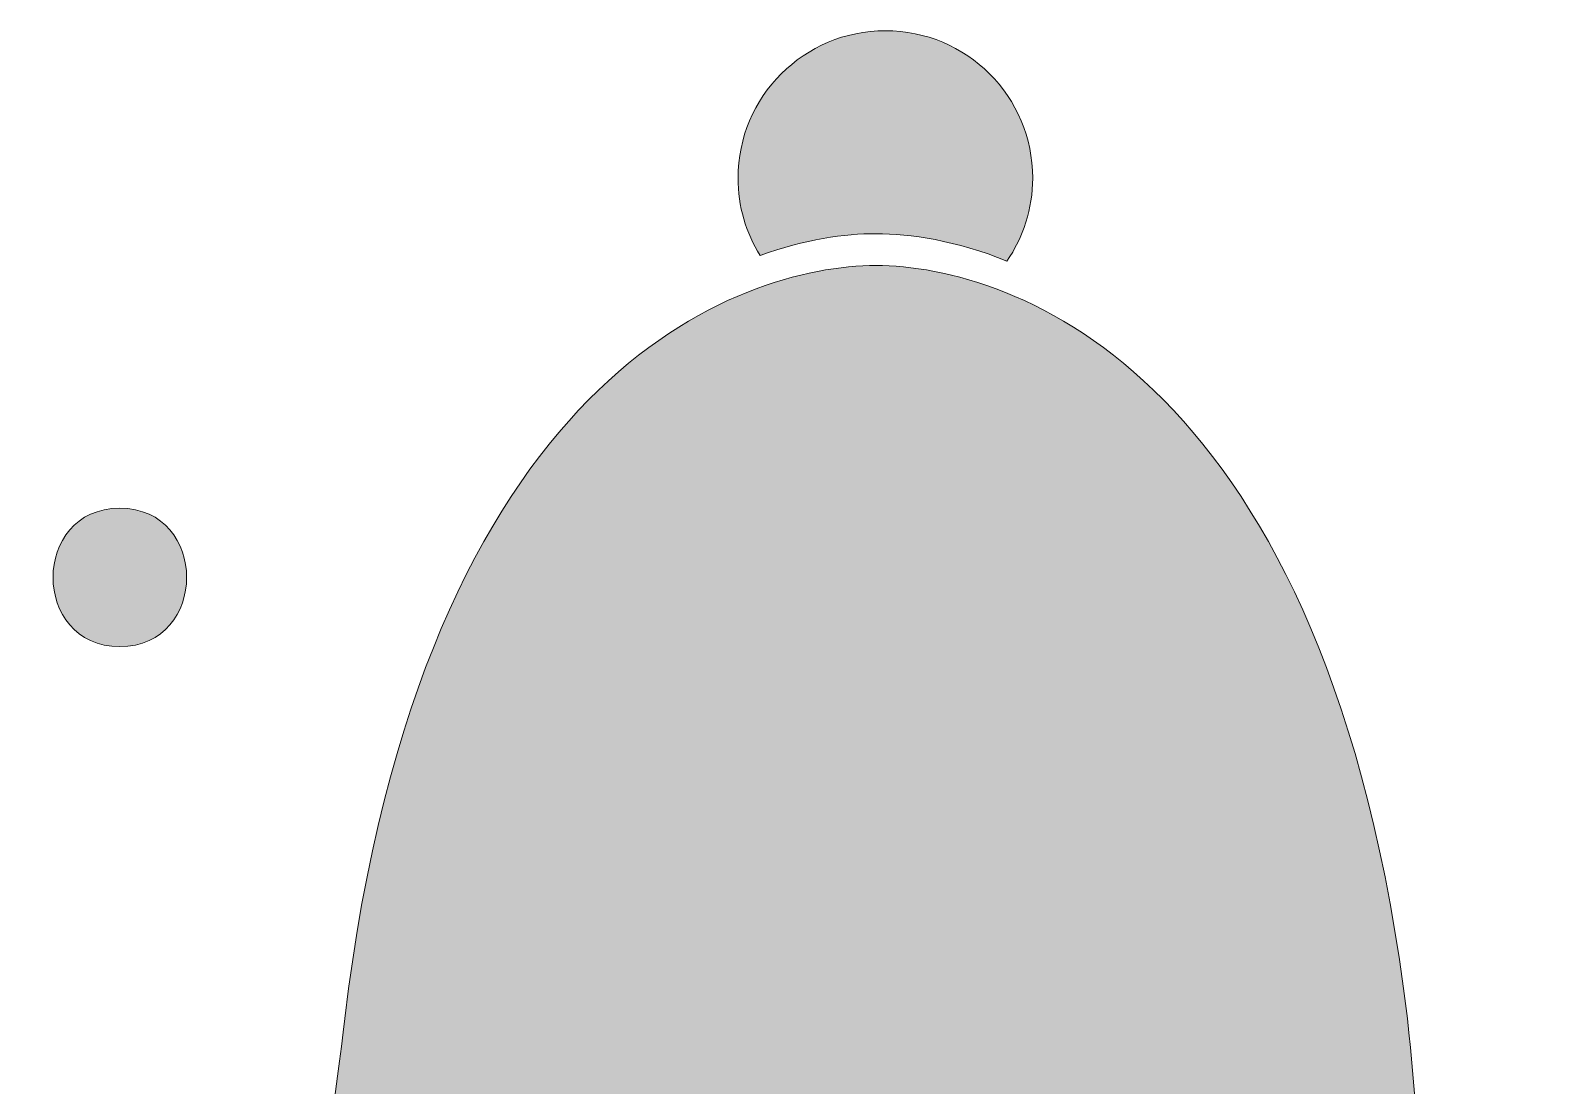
# Model space of a CAD drawing. Header units: inches. Extents: x 83 to 999, y -1033 to -47.
# Drawn here: x 397.3 to 563, y -161.2 to -47.4 of the extents above; entities that cross this region are included whole.
import ezdxf

# ---------------------------------------------------------------- set-up
doc = ezdxf.new("R2010")
doc.units = ezdxf.units.IN
doc.header["$MEASUREMENT"] = 0
doc.layers.add('Layer 1', color=7, linetype='Continuous')

# ---------------------------------------------------------------- blocks, each defined once
blk = doc.blocks.new('block 2')
at = {"layer": 'Layer 1', "true_color": 0x71020c}
h = blk.add_hatch(color=16, dxfattribs=at)
h.dxf.hatch_style = 2
edge = h.paths.add_edge_path()
edge.add_spline(control_points=[(488.58, -69.28), (492.29, -69.28), (497.24, -70.01), (502.72, -72.24), (504.49, -69.69), (505.51, -66.59), (505.51, -63.27), (505.51, -54.48), (498.39, -47.36), (489.6, -47.36), (480.82, -47.36), (473.68, -54.48), (473.68, -63.27), (473.68, -66.32), (474.55, -69.2), (476.07, -71.63), (480.91, -69.88), (485.25, -69.28), (488.58, -69.28)], knot_values=[0, 0, 0, 0, 1, 1, 1, 2, 2, 2, 3, 3, 3, 4, 4, 4, 5, 5, 5, 6, 6, 6, 6], degree=3, periodic=1)
h = blk.add_hatch(color=16, dxfattribs=at)
h.dxf.hatch_style = 2
edge = h.paths.add_edge_path()
edge.add_spline(control_points=[(415.25, -205.4), (436.37, -199.73), (466.4, -197.03), (490.12, -197.03), (512.52, -197.03), (540.55, -199.44), (561.4, -204.49), (562.75, -204.52), (563.04, -204.13), (562.78, -203.58), (546.64, -193.24), (547.95, -170.51), (545.98, -154.02), (537.64, -84.33), (503.23, -72.72), (488.59, -72.72), (473.94, -72.72), (439.54, -84.33), (431.2, -154.02), (429.31, -169.82), (426.42, -193.49), (414.99, -204.05), (414.65, -204.78), (414.67, -205.3), (415.25, -205.4)], knot_values=[0, 0, 0, 0, 1, 1, 1, 2, 2, 2, 3, 3, 3, 4, 4, 4, 5, 5, 5, 6, 6, 6, 7, 7, 7, 8, 8, 8, 8], degree=3, periodic=1)
h = blk.add_hatch(color=16, dxfattribs=at)
h.dxf.hatch_style = 2
edge = h.paths.add_edge_path()
edge.add_spline(control_points=[(406.9, -113.87), (416.52, -113.87), (416.53, -98.93), (406.9, -98.93), (397.29, -98.93), (397.27, -113.87), (406.9, -113.87)], knot_values=[0, 0, 0, 0, 1, 1, 1, 2, 2, 2, 2], degree=3, periodic=1)
at = {"layer": 'Layer 1', "lineweight": 0}
for points, knots in [([(488.58, -69.28), (492.29, -69.28), (497.24, -70.01), (502.72, -72.24), (504.49, -69.69), (505.51, -66.59), (505.51, -63.27), (505.51, -54.48), (498.39, -47.36), (489.6, -47.36), (480.82, -47.36), (473.68, -54.48), (473.68, -63.27), (473.68, -66.32), (474.55, -69.2), (476.07, -71.63), (480.91, -69.88), (485.25, -69.28), (488.58, -69.28)], [0, 0, 0, 0, 1, 1, 1, 2, 2, 2, 3, 3, 3, 4, 4, 4, 5, 5, 5, 6, 6, 6, 6]), ([(415.25, -205.4), (436.37, -199.73), (466.4, -197.03), (490.12, -197.03), (512.52, -197.03), (540.55, -199.44), (561.4, -204.49), (562.75, -204.52), (563.04, -204.13), (562.78, -203.58), (546.64, -193.24), (547.95, -170.51), (545.98, -154.02), (537.64, -84.33), (503.23, -72.72), (488.59, -72.72), (473.94, -72.72), (439.54, -84.33), (431.2, -154.02), (429.31, -169.82), (426.42, -193.49), (414.99, -204.05), (414.65, -204.78), (414.67, -205.3), (415.25, -205.4)], [0, 0, 0, 0, 1, 1, 1, 2, 2, 2, 3, 3, 3, 4, 4, 4, 5, 5, 5, 6, 6, 6, 7, 7, 7, 8, 8, 8, 8]), ([(406.9, -113.87), (416.52, -113.87), (416.53, -98.93), (406.9, -98.93), (397.29, -98.93), (397.27, -113.87), (406.9, -113.87)], [0, 0, 0, 0, 1, 1, 1, 2, 2, 2, 2])]:
    blk.add_open_spline(points, degree=3, knots=knots, dxfattribs=at)

msp = doc.modelspace()

# ---------------------------------------------------------------- block references
at = {"layer": 'Layer 1'}
msp.add_blockref('block 2', (0, 0), dxfattribs=at)

doc.saveas('drawing.dxf')
